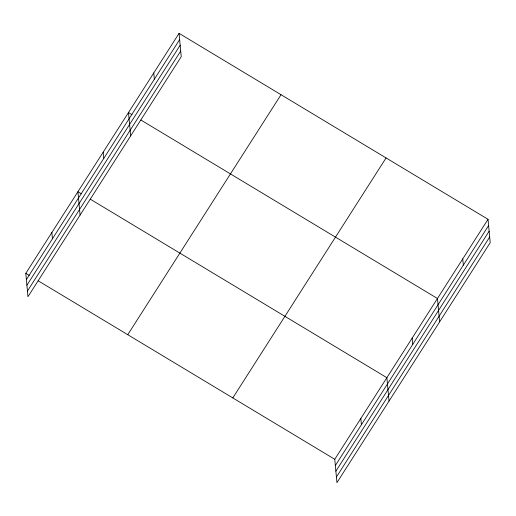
<?xml version="1.0" encoding="UTF-8"?>
<svg xmlns="http://www.w3.org/2000/svg" width="516" height="516" viewBox="0 0 516 516"><rect width="100%" height="100%" fill="white"/><g stroke="black" fill="none" stroke-linecap="round" stroke-linejoin="round"><path stroke-width="0.77" d="M179.065 33.347L181.232 56.708L27.967 296.7L25.8 273.338L179.065 33.347L488.033 219.3L490.2 242.662L336.935 482.654L334.768 459.292L488.033 219.3M26.381 279.588L179.645 39.597M26.903 285.238L180.168 45.247M27.445 291.05L180.71 51.065M127.762 334.703L281.026 94.712M232.806 397.926L386.071 157.935M335.348 465.548L488.613 225.556M335.871 471.192L489.136 231.2M336.413 477.01L489.678 237.018M131.935 114.617L128.49 112.546L130.658 135.901M140.887 120.009L437.458 298.5L439.619 321.861M81.354 193.816L77.91 191.739L80.077 215.101M90.313 199.202L386.877 377.699L389.045 401.055M25.8 273.338L29.244 275.409M38.203 280.801L334.768 459.292M462.742 258.903L463.323 265.153M412.168 338.096L412.748 344.353M360.819 418.495L361.4 424.745M153.774 72.943L154.355 79.2M103.2 152.143L103.781 158.393M51.858 232.542L52.438 238.792"/></g></svg>
